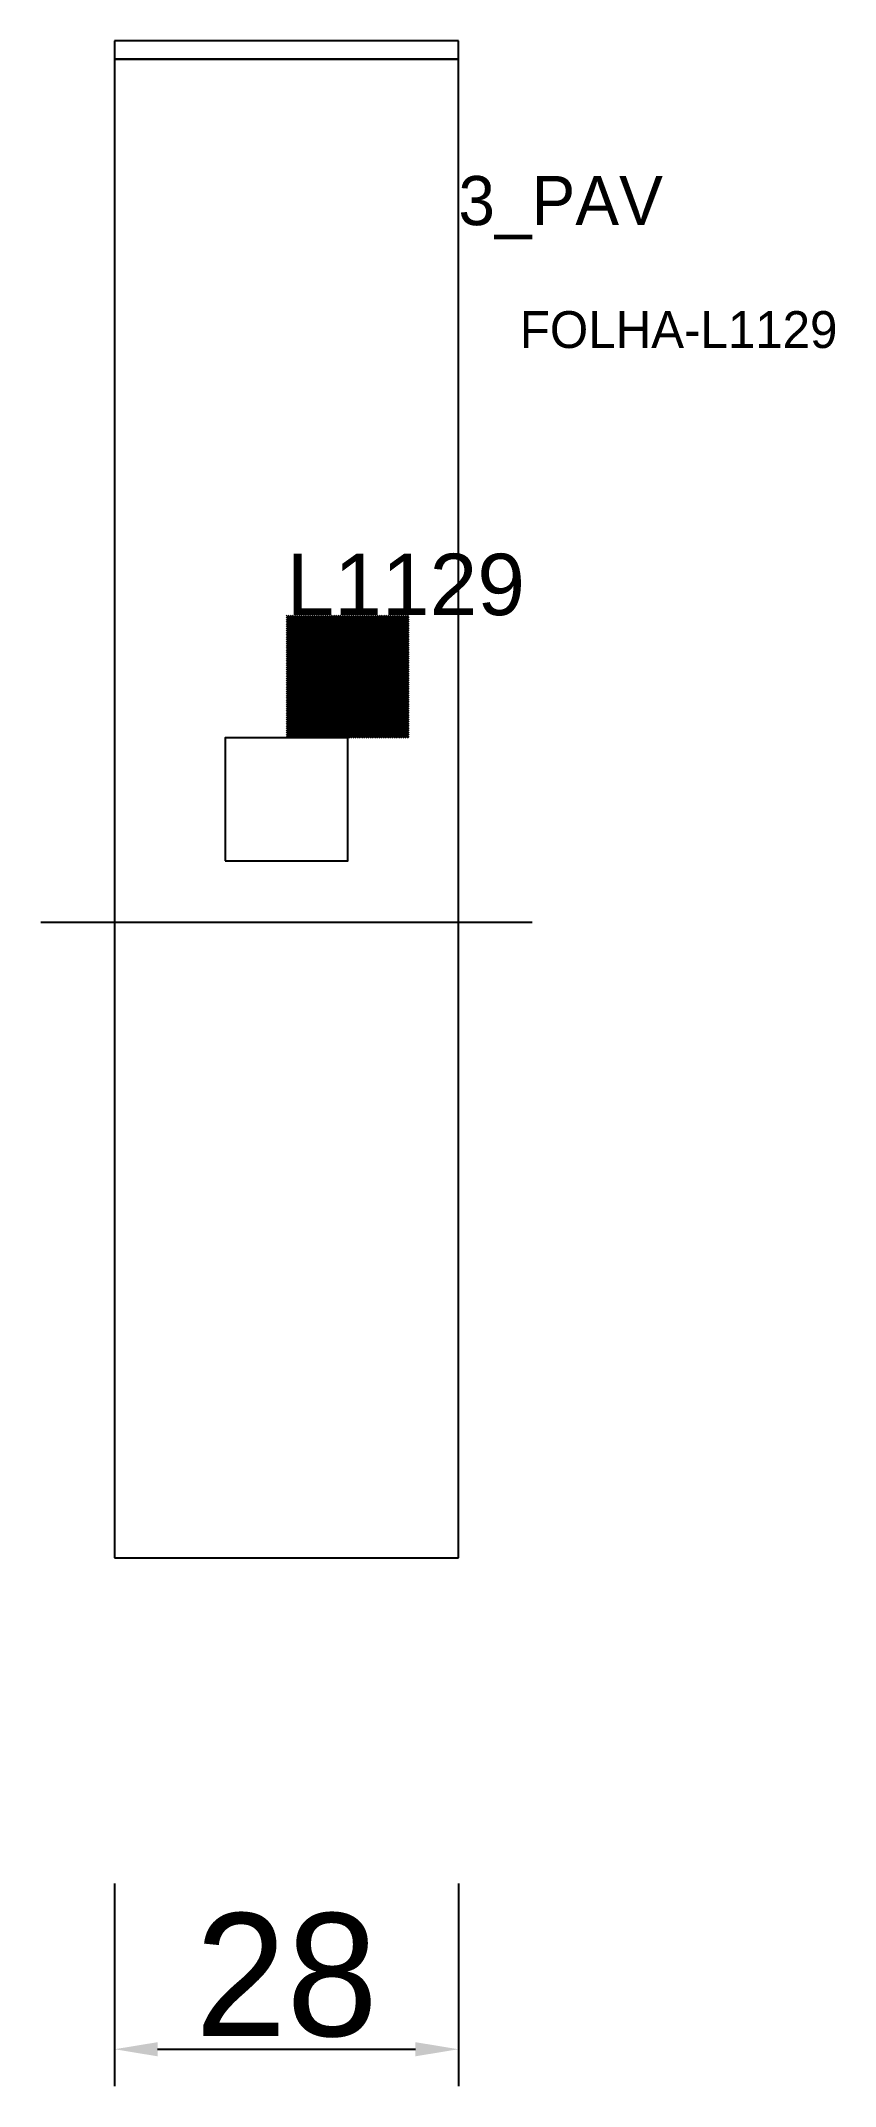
# Model space of a CAD drawing. Header units: metres. Extents: x 216 to 281, y 35 to 202.
import ezdxf

# ---------------------------------------------------------------- set-up
doc = ezdxf.new("R2010")
doc.units = ezdxf.units.M
for name, color, linetype in [('3', 3, 'CONTINUOUS'), ('COTA', 241, 'CONTINUOUS'), ('FOLHA', 255, 'CONTINUOUS'), ('Hachura', 251, 'CONTINUOUS'), ('NOMENCLATURA', 7, 'CONTINUOUS'), ('Nível', 160, 'CONTINUOUS'), ('Painéis', 200, 'CONTINUOUS'), ('Pilares', 5, 'CONTINUOUS'), ('REAPROVEITAMENTO', 251, 'CONTINUOUS'), ('SARR_2.2x7', 40, 'CONTINUOUS')]:
    doc.layers.add(name, color=color, linetype=linetype)
doc.styles.add('ARIAL', font='Arial.ttf')
doc.dimstyles.new('EZ DXF', dxfattribs={"dimtxt": 10, "dimasz": 3.5, "dimexe": 3, "dimexo": 1.5, "dimgap": 1, "dimtad": 1, "dimdec": 1, "dimdsep": 46, "dimcen": 2.5, "dimazin": 3, "dimtfac": 1, "dimtmove": 0, "dimatfit": 3})

msp = doc.modelspace()

# ---------------------------------------------------------------- hatches: boundary and pattern name
at = {"layer": 'Hachura'}
h = msp.add_hatch(dxfattribs=at)
h.set_pattern_fill('ANSI31', scale=50)
h.paths.add_polyline_path([(250.2, 201.5), (222.2, 201.5), (222.2, 78), (250.2, 78)])
h = msp.add_hatch(dxfattribs=at)
h.set_pattern_fill('ANSI31', scale=50)
h.paths.add_polyline_path([(250.2, 201.5), (222.2, 201.5), (222.2, 78), (250.2, 78)])
at = {"layer": 'Reaproveitamento'}
h = msp.add_hatch(dxfattribs=at)
h.set_pattern_fill('SOLID')
h.paths.add_polyline_path([(236.2, 144.75), (246.2, 144.75), (246.2, 154.75), (236.2, 154.75)])
h = msp.add_hatch(dxfattribs=at)
h.set_pattern_fill('SOLID')
h.paths.add_polyline_path([(236.2, 144.75), (246.2, 144.75), (246.2, 154.75), (236.2, 154.75)])

# ---------------------------------------------------------------- linework, layer by layer
at = {"layer": '3'}
msp.add_lwpolyline([(222.2, 200), (250.2, 200)], close=True, dxfattribs=at)
msp.add_lwpolyline([(222.2, 200), (250.2, 200)], close=True, dxfattribs=at)
at = {"layer": 'Painéis', "color": 200}
for p, q in [((250.2, 201.5), (222.2, 201.5)), ((222.2, 201.5), (222.2, 78)), ((250.2, 201.5), (222.2, 201.5)), ((222.2, 201.5), (222.2, 78)), ((250.2, 78), (250.2, 201.5)), ((250.2, 78), (250.2, 201.5)), ((222.2, 78), (250.2, 78)), ((222.2, 78), (250.2, 78))]:
    msp.add_line(p, q, dxfattribs=at)
at = {"layer": 'Pilares'}
msp.add_lwpolyline([(231.2, 134.75), (241.2, 134.75), (241.2, 144.75), (231.2, 144.75)], close=True, dxfattribs=at)
msp.add_lwpolyline([(231.2, 134.75), (241.2, 134.75), (241.2, 144.75), (231.2, 144.75)], close=True, dxfattribs=at)
at = {"layer": 'SARR_2.2x7'}
msp.add_line((216.2, 129.75), (256.2, 129.75), dxfattribs=at)
msp.add_line((216.2, 129.75), (256.2, 129.75), dxfattribs=at)

# ---------------------------------------------------------------- texts
at = {"layer": 'FOLHA'}
msp.add_text('FOLHA-L1129', height=3, dxfattribs=at).set_placement((255.2, 176.5))
msp.add_text('FOLHA-L1129', height=3, dxfattribs=at).set_placement((255.2, 176.5))
at = {"layer": 'NOMENCLATURA', "insert": (236.2, 159.75), "char_height": 5, "attachment_point": 1, "style": 'ARIAL'}
msp.add_mtext('L1129', dxfattribs=at)
msp.add_mtext('L1129', dxfattribs=at)
at = {"layer": 'Nível'}
msp.add_text('3_PAV', height=4, dxfattribs=at).set_placement((250.2, 186.5))
msp.add_text('3_PAV', height=4, dxfattribs=at).set_placement((250.2, 186.5))

# ---------------------------------------------------------------- dimensions: what is measured, and where the dimension line sits
at = {"layer": 'COTA'}
msp.add_linear_dim(base=(222.2, 38), p1=(222.2, 53), p2=(250.2, 53), dimstyle='EZ DXF', dxfattribs=at).render()
msp.add_linear_dim(base=(222.2, 38), p1=(222.2, 53), p2=(250.2, 53), dimstyle='EZ DXF', dxfattribs=at).render()

doc.saveas('drawing.dxf')
